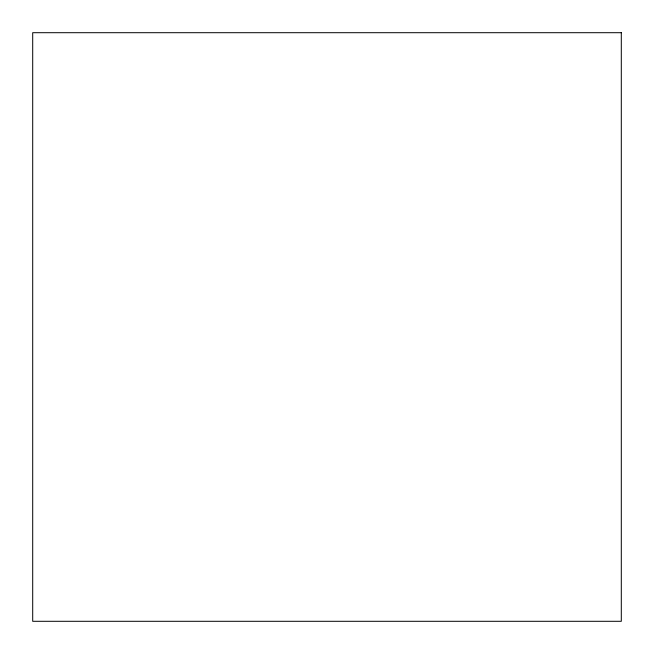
<?xml version="1.0" encoding="UTF-8"?>
<svg xmlns="http://www.w3.org/2000/svg" width="654" height="654" viewBox="0 0 654 654"><rect width="100%" height="100%" fill="white"/><g stroke="black" fill="none" stroke-linecap="round" stroke-linejoin="round"><path stroke-width="0.98" d="M621.3 32.7L32.7 32.7L32.7 621.3L621.3 621.3L621.3 32.7"/></g></svg>
